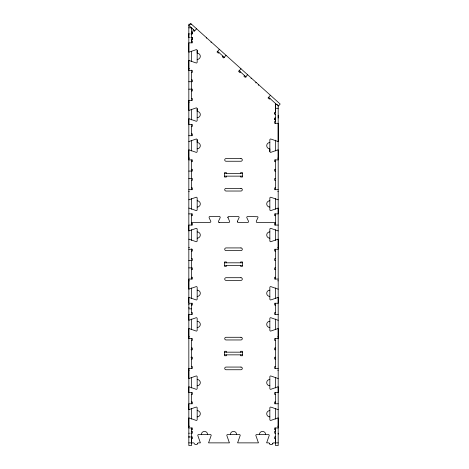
<?xml version="1.0" encoding="UTF-8"?>
<svg xmlns="http://www.w3.org/2000/svg" width="469" height="469" viewBox="0 0 469 469"><rect width="100%" height="100%" fill="white"/><g stroke="black" fill="none" stroke-linecap="round" stroke-linejoin="round"><path stroke-width="0.7" d="M188.831 33.862L188.831 37.584L189.499 37.584M191.51 442.871L191.51 440.784M191.51 439.74L191.51 438.697L192.401 438.697L192.401 436.915L190.836 436.915M191.51 39.408L191.51 41.049L192.401 41.049L192.401 42.837L188.831 42.837L188.831 52.17A0.897 0.897 0 0 0 189.083 52.135L196.277 49.62A0.891 0.891 0 0 1 197.168 50.511L197.168 62.131A0.891 0.891 0 0 1 196.277 63.022L189.083 60.507A0.897 0.897 0 0 0 188.831 60.466L188.831 70.549L192.401 70.549L192.401 72.337L191.51 72.337M192.401 39.373L192.401 37.584L190.842 37.626M192.401 33.862L192.401 31.816L191.51 32.074M274.611 119.378L274.611 118.933M274.611 113.422L274.611 112.976M275.502 442.871L275.508 438.697L274.611 438.697L274.611 436.915L275.514 436.915M275.508 103.456L275.502 112.531L274.611 112.531L274.611 114.319L275.502 114.319M278.187 118.041L278.187 115.245M188.831 239.178A0.897 0.897 0 0 1 189.083 239.219L196.277 241.734A0.891 0.891 0 0 0 197.168 240.843L197.168 229.224A0.891 0.891 0 0 0 196.277 228.333L189.083 230.848A0.897 0.897 0 0 1 188.831 230.889L188.831 225.061L192.401 225.061L192.401 223.273L191.51 223.273L191.51 222.458L209.924 222.458L210.681 222.042A0.891 0.891 0 0 0 210.733 221.18L209.11 217.774L209.162 216.913A0.891 0.891 0 0 1 209.919 216.496L219.357 216.496A0.891 0.891 0 0 1 219.973 216.742L220.237 217.569L218.548 221.18A0.891 0.891 0 0 0 218.923 222.347L229.013 222.429A0.891 0.891 0 0 0 229.687 221.614L227.893 217.34A0.891 0.891 0 0 1 228.567 216.526L238.657 216.608A0.891 0.891 0 0 1 239.038 217.774L237.343 221.386L237.607 222.212A0.891 0.891 0 0 0 238.223 222.458L247.661 222.458A0.891 0.891 0 0 0 248.418 222.042L248.47 221.18L246.852 217.774A0.891 0.891 0 0 1 246.899 216.913L247.655 216.496L257.716 216.742A0.891 0.891 0 0 1 257.903 217.774L256.285 221.18L256.338 222.042A0.891 0.891 0 0 0 257.088 222.458L275.508 222.458M237.343 221.386L237.373 221.837M197.355 443.938L197.73 443.228M272.524 443.938L272.905 443.228M193.457 29.576L192.859 30.245L194.184 31.435L196.575 28.779M206.337 38.171L206.636 37.837M210.986 42.357L211.285 42.022M219.404 49.333L217.012 51.989L218.337 53.185L218.935 52.522M222.922 56.11L222.324 56.772L223.649 57.968L226.04 55.313M240.972 68.755L238.58 71.411L239.911 72.607L240.509 71.945M244.49 75.532L243.892 76.195L245.223 77.391L247.614 74.735M251.021 78.704L251.466 78.206M255.669 82.89L256.115 82.392M258.325 85.282L258.771 84.783M270.437 95.289L268.045 97.945L269.376 99.141L269.974 98.472M191.51 24.206L188.831 24.206L188.831 445.55L191.51 445.55L191.51 427.974M188.831 27.829L191.51 27.829L191.997 28.263M188.831 33.897L189.499 33.897M190.842 33.897L192.401 33.897L192.401 31.816M191.51 39.373L192.401 39.408L192.401 37.626M188.831 68.761L189.499 68.761M191.51 79.929L192.401 79.929L192.401 81.717L188.831 81.717M188.831 89.163L192.401 89.163L192.401 90.951L191.51 90.951M191.51 98.549L192.401 98.549L192.401 100.337L188.831 100.337L188.831 110.414A0.897 0.897 0 0 0 189.083 110.379L196.277 107.864A0.891 0.891 0 0 1 197.168 108.755L197.168 120.375A0.891 0.891 0 0 1 196.277 121.266L189.083 118.751A0.897 0.897 0 0 0 188.831 118.71L188.831 124.537L192.401 124.537L192.401 126.325L191.51 126.325M188.831 102.125L189.277 102.125M277.513 104.663L275.502 104.663L275.502 123.294M275.502 108.286L278.187 108.286M275.508 118.041L274.611 118.041L274.611 119.83L275.502 119.83L275.508 121.506L274.611 121.506L274.611 123.294L278.187 123.294L278.187 141.527A0.897 0.897 0 0 1 277.929 141.491L270.742 138.976A0.891 0.891 0 0 0 269.845 139.868L269.845 151.487A0.891 0.891 0 0 0 270.742 152.378L277.929 149.863A0.891 0.891 0 0 1 278.187 149.822L278.187 159.906L274.611 159.906L274.611 161.694L275.508 161.694M191.51 133.917L192.401 133.917L192.401 135.705L188.831 135.705M188.831 158.117L189.499 158.117M277.742 158.117L278.187 158.117M191.51 161.694L192.401 161.694L192.401 159.906L188.831 159.906L188.831 149.822A0.891 0.891 0 0 1 189.083 149.863L196.277 152.378A0.891 0.891 0 0 0 197.168 151.487L197.168 139.868A0.891 0.891 0 0 0 196.277 138.976L189.083 141.491A0.897 0.897 0 0 1 188.831 141.527M191.51 169.291L192.401 169.291L192.401 171.074L188.831 171.074M275.508 169.291L274.611 169.291L274.611 171.074L275.508 171.074M224.575 173.46L242.444 173.46M224.575 176.139L242.444 176.139M188.831 178.525L192.401 178.525L192.401 180.307L191.51 180.307M275.508 178.525L274.611 178.525L274.611 180.307L275.508 180.307M191.51 187.905L192.401 187.905L192.401 189.693L188.831 189.693M275.508 187.905L274.611 187.905L274.611 189.693L278.187 189.693M188.831 191.481L189.277 191.481M277.742 191.481L278.187 191.481M188.831 213.893L192.401 213.893L192.401 215.681L191.51 215.681M275.508 215.681L274.611 215.681L274.611 213.893L278.187 213.893L278.187 208.072A0.897 0.897 0 0 0 277.929 208.107L270.742 210.622A0.891 0.891 0 0 1 269.845 209.731L269.845 198.111A0.891 0.891 0 0 1 270.742 197.22L277.929 199.735A0.897 0.897 0 0 0 278.187 199.776M275.508 223.273L274.611 223.273L274.611 225.061L278.187 225.061M188.831 247.474L189.499 247.474M277.742 247.474L278.187 247.474M188.831 249.262L192.401 249.262L192.401 251.05L191.51 251.05M275.508 251.05L274.611 251.05L274.611 249.262L278.187 249.262L278.187 239.178A0.891 0.891 0 0 0 277.929 239.219L270.742 241.734A0.891 0.891 0 0 1 269.845 240.843L269.845 229.224A0.891 0.891 0 0 1 270.742 228.333L277.929 230.848A0.897 0.897 0 0 0 278.187 230.889M191.51 258.648L192.401 258.648L192.401 260.43L188.831 260.43M275.508 258.648L274.611 258.648L274.611 260.43L275.508 260.43M224.575 262.816L242.444 262.816M224.575 265.495L242.444 265.495M188.831 267.881L192.401 267.881L192.401 269.663L191.51 269.663M275.508 267.881L274.611 267.881L274.611 269.663L275.508 269.663M191.51 277.261L192.401 277.261L192.401 279.049L188.831 279.049L188.831 289.133A0.891 0.891 0 0 0 189.083 289.092L196.277 286.577A0.891 0.891 0 0 1 197.168 287.468L197.168 299.087A0.891 0.891 0 0 1 196.277 299.978L189.083 297.463A0.891 0.891 0 0 0 188.831 297.428L188.831 303.25L192.401 303.25L192.401 305.038L191.51 305.038M275.508 277.261L274.611 277.261L274.611 279.049L278.187 279.049M188.831 280.837L189.277 280.837M277.742 280.837L278.187 280.837M188.831 304.399L189.165 304.399M191.176 304.399L191.51 304.399M275.508 305.038L274.611 305.038L274.611 303.25L278.187 303.25L278.187 297.428A0.891 0.891 0 0 0 277.929 297.463L270.742 299.978A0.891 0.891 0 0 1 269.845 299.087L269.845 287.468A0.891 0.891 0 0 1 270.742 286.577L277.929 289.092A0.891 0.891 0 0 0 278.187 289.133M188.831 307.629L189.165 307.629M188.831 308.837L191.51 308.837M191.51 312.63L192.401 312.63L192.401 314.418L188.831 314.418L188.831 320.245A0.891 0.891 0 0 0 189.083 320.204L196.277 317.689A0.891 0.891 0 0 1 197.168 318.58L197.168 330.199A0.891 0.891 0 0 1 196.277 331.091L189.083 328.576A0.891 0.891 0 0 0 188.831 328.54L188.831 338.618L192.401 338.618L192.401 340.406L191.51 340.406M275.508 312.63L274.611 312.63L274.611 314.418L278.187 314.418M188.831 336.83L189.499 336.83M277.742 336.83L278.187 336.83M275.508 340.406L274.611 340.406L274.611 338.618L278.187 338.618L278.187 328.54A0.891 0.891 0 0 0 277.929 328.576L270.742 331.091A0.891 0.891 0 0 1 269.845 330.199L269.845 318.58A0.891 0.891 0 0 1 270.742 317.689L277.929 320.204A0.891 0.891 0 0 0 278.187 320.245M191.51 348.004L192.401 348.004L192.401 349.792L190.971 349.792M275.508 348.004L274.611 348.004L274.611 349.792L275.508 349.792M224.575 352.172L242.444 352.172M224.575 354.851L242.444 354.851M190.971 357.237L192.401 357.237L192.401 359.025L191.51 359.025M275.508 357.237L274.611 357.237L274.611 359.025L275.508 359.025M191.51 366.617L192.401 366.617L192.401 368.405L188.831 368.405L188.831 378.489A0.891 0.891 0 0 0 189.083 378.448L196.277 375.933A0.891 0.891 0 0 1 197.168 376.824L197.168 388.443A0.891 0.891 0 0 1 196.277 389.334L189.083 386.819A0.891 0.891 0 0 0 188.831 386.784L188.831 392.606L192.401 392.606L192.401 394.394L191.51 394.394M275.508 366.617L274.611 366.617L274.611 368.405L278.187 368.405M188.831 370.193L189.277 370.193M277.742 370.193L278.187 370.193M275.508 394.394L274.611 394.394L274.611 392.606L278.187 392.606L278.187 386.784A0.891 0.891 0 0 0 277.929 386.819L270.742 389.334A0.891 0.891 0 0 1 269.845 388.443L269.845 376.824A0.891 0.891 0 0 1 270.742 375.933L277.929 378.448A0.891 0.891 0 0 0 278.187 378.489M191.51 401.986L192.401 401.986L192.401 403.774L188.831 403.774L188.831 409.601A0.891 0.891 0 0 0 189.083 409.56L196.277 407.045A0.891 0.891 0 0 1 197.168 407.936L197.168 419.556A0.891 0.891 0 0 1 196.277 420.447L189.083 417.932A0.891 0.891 0 0 0 188.831 417.897L188.831 427.974L192.401 427.974L192.401 429.762L191.51 429.762M275.508 401.986L274.611 401.986L274.611 403.774L278.187 403.774M188.831 426.192L189.499 426.192M277.742 426.192L278.187 426.192M191.51 431.404L192.401 431.404L192.401 433.192L190.836 433.192M188.831 433.192L189.499 433.192M275.514 433.192L274.611 433.192L274.611 431.404L275.508 431.404L275.508 429.762L274.611 429.762L274.611 427.974L278.187 427.974L278.187 417.897A0.891 0.891 0 0 0 277.929 417.932L270.742 420.447A0.891 0.891 0 0 1 269.845 419.556L269.845 407.936A0.891 0.891 0 0 1 270.742 407.045L277.929 409.56A0.891 0.891 0 0 0 278.187 409.601M188.831 436.915L189.499 436.915M188.831 437.02L189.499 437.02M190.842 437.02L191.51 437.02M188.831 442.871L193.392 442.871A0.891 0.891 0 0 1 194.236 443.463A1.788 1.788 0 0 0 197.607 443.463A0.891 0.891 0 0 1 198.451 442.871L200.333 442.871A0.891 0.891 0 0 0 200.298 442.613L197.777 435.425A0.891 0.891 0 0 1 198.674 434.529L210.288 434.529A0.891 0.891 0 0 1 211.185 435.425L208.664 442.613A0.891 0.891 0 0 0 208.629 442.871L229.359 442.871A0.891 0.891 0 0 0 229.323 442.613L226.808 435.425A0.891 0.891 0 0 1 227.7 434.529L239.313 434.529A0.891 0.891 0 0 1 240.21 435.425L237.695 442.613A0.891 0.891 0 0 0 237.654 442.871L258.384 442.871A0.891 0.891 0 0 0 258.349 442.613L255.834 435.425A0.891 0.891 0 0 1 256.725 434.529L268.344 434.529A0.891 0.891 0 0 1 269.235 435.425L266.72 442.613A0.891 0.891 0 0 0 266.679 442.871L268.567 442.871A0.891 0.891 0 0 1 269.411 443.463A1.788 1.788 0 0 0 272.776 443.463A0.891 0.891 0 0 1 273.62 442.871L278.187 442.871M219.351 222.458L218.923 222.347M194.782 30.772L188.86 25.443L190.654 23.45L280.169 104.048L278.375 106.041L268.643 97.282M217.61 51.326L224.375 57.423M239.108 70.684L246.172 77.045M269.282 443.228L269.657 443.938M227.981 217.774L227.893 217.34M269.863 151.645L269.845 148.802A3.125 3.125 0 0 1 266.72 145.677A3.125 3.125 0 0 1 269.845 142.547M197.156 50.347L197.168 53.19A3.125 3.125 0 0 1 200.298 56.321A3.125 3.125 0 0 1 197.168 59.446M197.156 108.591L197.168 111.434A3.125 3.125 0 0 1 200.298 114.565A3.125 3.125 0 0 1 197.168 117.69M197.156 139.703L197.168 142.547A3.125 3.125 0 0 1 200.298 145.677A3.125 3.125 0 0 1 197.168 148.802M278.187 433.192L278.187 434.118M191.51 28.896L191.51 27.829L191.51 42.837M278.187 105.308L278.187 445.55L275.502 445.55L275.502 427.974M275.502 140.161L275.502 150.936M275.502 159.906L275.502 189.693M275.502 198.592L275.502 209.262M275.502 213.893L275.502 225.061M275.502 229.693L275.502 240.363M275.502 249.262L275.502 279.049M275.502 287.948L275.502 298.618M275.502 303.25L275.502 314.418M275.502 319.049L275.502 329.719M275.502 338.618L275.502 368.405M275.502 377.305L275.502 387.974M275.502 392.606L275.502 403.774M275.502 408.411L275.502 419.104M240.656 173.46L240.656 172.563L242.444 172.563L242.444 177.036L240.656 177.036L240.656 176.139M240.656 262.816L240.656 261.925L242.444 261.925L242.444 266.392L240.656 266.392L240.656 265.495M240.656 352.172L240.656 351.281L242.444 351.281L242.444 355.748L240.656 355.748L240.656 354.851M226.357 173.46L226.357 172.563L224.575 172.563L224.575 177.036L226.357 177.036L226.357 176.139M226.357 262.816L226.357 261.925L224.575 261.925L224.575 266.392L226.357 266.392L226.357 265.495M226.357 352.172L226.357 351.281L224.575 351.281L224.575 355.748L226.357 355.748L226.357 354.851M191.51 51.209L191.51 61.445M191.51 70.104L191.51 100.337M191.51 109.236L191.51 119.906M191.51 124.537L191.51 135.705M191.51 140.337L191.51 151.006M191.51 159.906L191.51 189.693M191.51 198.592L191.51 209.262M191.51 213.893L191.51 225.061M191.51 229.693L191.51 240.363M191.51 248.816L191.51 279.049M191.51 287.948L191.51 298.618M191.51 303.25L191.51 314.418M191.51 319.049L191.51 329.719M191.51 338.618L191.51 368.405M191.51 377.305L191.51 387.974M191.51 392.606L191.51 403.774M191.51 408.411L191.51 419.104M188.831 199.776A0.891 0.891 0 0 0 189.083 199.735L196.277 197.22A0.891 0.891 0 0 1 197.168 198.111L197.168 209.731A0.891 0.891 0 0 1 196.277 210.622L189.083 208.107A0.897 0.897 0 0 0 188.831 208.072M197.168 200.796A3.125 3.125 0 0 1 200.298 203.921A3.125 3.125 0 0 1 197.168 207.052M269.845 207.052A3.125 3.125 0 0 1 266.72 203.921A3.125 3.125 0 0 1 269.845 200.796M197.168 231.909A3.125 3.125 0 0 1 200.298 235.033A3.125 3.125 0 0 1 197.168 238.158M269.845 238.158A3.125 3.125 0 0 1 266.72 235.033A3.125 3.125 0 0 1 269.845 231.909M269.845 296.408A3.125 3.125 0 0 1 266.72 293.277A3.125 3.125 0 0 1 269.845 290.153M269.845 327.52A3.125 3.125 0 0 1 266.72 324.39A3.125 3.125 0 0 1 269.845 321.265M197.168 321.265A3.125 3.125 0 0 1 200.298 324.39A3.125 3.125 0 0 1 197.168 327.52M197.168 290.153A3.125 3.125 0 0 1 200.298 293.277A3.125 3.125 0 0 1 197.168 296.408M269.845 385.764A3.125 3.125 0 0 1 266.72 382.634A3.125 3.125 0 0 1 269.845 379.509M269.845 416.877A3.125 3.125 0 0 1 266.72 413.746A3.125 3.125 0 0 1 269.845 410.621M197.168 410.621A3.125 3.125 0 0 1 200.298 413.746A3.125 3.125 0 0 1 197.168 416.877M197.168 379.509A3.125 3.125 0 0 1 200.298 382.634A3.125 3.125 0 0 1 197.168 385.764M259.404 434.529A3.125 3.125 0 0 1 262.534 431.404A3.125 3.125 0 0 1 265.659 434.529M230.379 434.529A3.125 3.125 0 0 1 233.509 431.404A3.125 3.125 0 0 1 236.634 434.529M201.353 434.529A3.125 3.125 0 0 1 204.484 431.404A3.125 3.125 0 0 1 207.609 434.529M240.955 158.563L226.064 158.563A1.343 1.343 0 0 0 224.721 159.906A1.343 1.343 0 0 0 226.064 161.248L240.955 161.248A1.343 1.343 0 0 0 242.297 159.906A1.343 1.343 0 0 0 240.955 158.563M240.955 188.35L226.064 188.35A1.343 1.343 0 0 0 224.721 189.693A1.343 1.343 0 0 0 226.064 191.03L240.955 191.03A1.343 1.343 0 0 0 242.297 189.693A1.343 1.343 0 0 0 240.955 188.35M240.955 247.925L226.064 247.925A1.343 1.343 0 0 0 224.721 249.262A1.343 1.343 0 0 0 226.064 250.604L240.955 250.604A1.343 1.343 0 0 0 242.297 249.262A1.343 1.343 0 0 0 240.955 247.925M240.955 277.707L226.064 277.707A1.343 1.343 0 0 0 224.721 279.049A1.343 1.343 0 0 0 226.064 280.392L240.955 280.392A1.343 1.343 0 0 0 242.297 279.049A1.343 1.343 0 0 0 240.955 277.707M240.955 337.281L226.064 337.281A1.343 1.343 0 0 0 224.721 338.618A1.343 1.343 0 0 0 226.064 339.961L240.955 339.961A1.343 1.343 0 0 0 242.297 338.618A1.343 1.343 0 0 0 240.955 337.281M240.955 367.063L226.064 367.063A1.343 1.343 0 0 0 224.721 368.405A1.343 1.343 0 0 0 226.064 369.748L240.955 369.748A1.343 1.343 0 0 0 242.297 368.405A1.343 1.343 0 0 0 240.955 367.063"/></g></svg>
